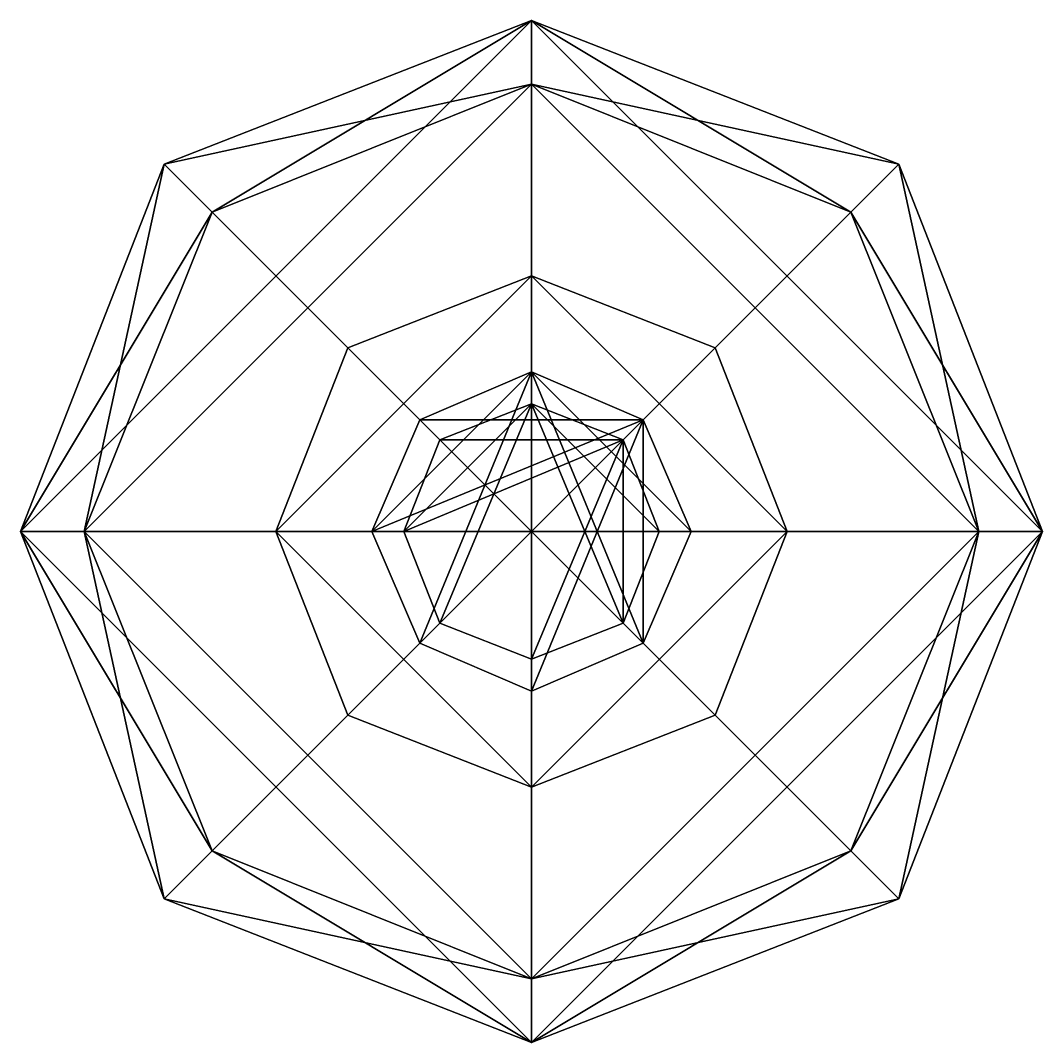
# Model space of a CAD drawing. Extents: x -512 to 800, y -800 to 32.
# Drawn here: x -512 to -256, y -256 to 0 of the extents above; entities that cross this region are included whole.
import ezdxf

# ---------------------------------------------------------------- set-up
doc = ezdxf.new("R2010")
doc.units = 0

msp = doc.modelspace()

# ---------------------------------------------------------------- meshes
at = {"layer": 'OBJECT000', "color": 50}
mesh = msp.add_polyface(dxfattribs=at)
corners = [(-448, -128, 224), (-430, -82, 224), (-384, -64, 224), (-384, -128, 224), (-430, -82, 208), (-448, -128, 212.869614), (-384, -128, 216), (-384, -64, 208)]
mesh.append_faces([[corners[k] for k in face] for face in [(1, 3, 0), (5, 7, 4), (0, 4, 1), (6, 2, 7), (7, 1, 4), (3, 5, 0)]], dxfattribs={"vtx0": -1})
mesh.append_faces([[corners[k] for k in face] for face in [(1, 2, 3), (5, 6, 7), (0, 5, 4), (6, 3, 2), (7, 2, 1), (3, 6, 5)]], dxfattribs={"vtx2": -1})
at = {"layer": 'OBJECT001', "color": 50}
mesh = msp.add_polyface(dxfattribs=at)
corners = [(-430, -174, 224), (-448, -128, 224), (-384, -128, 224), (-384, -192, 224), (-448, -128, 208), (-430, -174, 208), (-384, -192, 208), (-384, -128, 208)]
mesh.append_faces([[corners[k] for k in face] for face in [(1, 3, 0), (5, 7, 4), (4, 0, 5), (6, 2, 7), (5, 3, 6), (7, 1, 4)]], dxfattribs={"vtx0": -1})
mesh.append_faces([[corners[k] for k in face] for face in [(1, 2, 3), (5, 6, 7), (4, 1, 0), (6, 3, 2), (5, 0, 3), (7, 2, 1)]], dxfattribs={"vtx2": -1})
at = {"layer": 'OBJECT002', "color": 50}
mesh = msp.add_polyface(dxfattribs=at)
corners = [(-320, -128, 224), (-338, -174, 224), (-384, -192, 224), (-384, -128, 224), (-384, -128, 208), (-384, -192, 208), (-338, -174, 208), (-320, -128, 208)]
mesh.append_faces([[corners[k] for k in face] for face in [(1, 3, 0), (5, 7, 4), (6, 0, 7), (4, 2, 5), (5, 1, 6), (7, 3, 4)]], dxfattribs={"vtx0": -1})
mesh.append_faces([[corners[k] for k in face] for face in [(1, 2, 3), (5, 6, 7), (6, 1, 0), (4, 3, 2), (5, 2, 1), (7, 0, 3)]], dxfattribs={"vtx2": -1})
at = {"layer": 'OBJECT003', "color": 50}
mesh = msp.add_polyface(dxfattribs=at)
corners = [(-384, -128, 224), (-384, -64, 224), (-338, -82, 224), (-320, -128, 224), (-320, -128, 208), (-338, -82, 208), (-384, -64, 208), (-384, -128, 208)]
mesh.append_faces([[corners[k] for k in face] for face in [(1, 3, 0), (5, 7, 4), (4, 2, 5), (6, 0, 7), (5, 1, 6), (7, 3, 4)]], dxfattribs={"vtx0": -1})
mesh.append_faces([[corners[k] for k in face] for face in [(1, 2, 3), (5, 6, 7), (4, 3, 2), (6, 1, 0), (5, 2, 1), (7, 0, 3)]], dxfattribs={"vtx2": -1})
at = {"layer": 'OBJECT004', "color": 50}
mesh = msp.add_polyface(dxfattribs=at)
corners = [(-430, -82, 32), (-448, -128, 32), (-384, -128, 32), (-384, -64, 32), (-448, -128, 48), (-430, -82, 48), (-384, -64, 48), (-384, -128, 48)]
mesh.append_faces([[corners[k] for k in face] for face in [(1, 3, 0), (5, 7, 4), (0, 4, 1), (2, 6, 3), (3, 5, 0), (1, 7, 2)]], dxfattribs={"vtx0": -1})
mesh.append_faces([[corners[k] for k in face] for face in [(1, 2, 3), (5, 6, 7), (0, 5, 4), (2, 7, 6), (3, 6, 5), (1, 4, 7)]], dxfattribs={"vtx2": -1})
at = {"layer": 'OBJECT005', "color": 50}
mesh = msp.add_polyface(dxfattribs=at)
corners = [(-320, -128, 32), (-338, -82, 32), (-384, -64, 32), (-384, -128, 32), (-384, -128, 40), (-384, -64, 48), (-338, -82, 48), (-320, -128, 43.130577)]
mesh.append_faces([[corners[k] for k in face] for face in [(1, 3, 0), (5, 7, 4), (0, 6, 1), (2, 4, 3), (1, 5, 2), (3, 7, 0)]], dxfattribs={"vtx0": -1})
mesh.append_faces([[corners[k] for k in face] for face in [(1, 2, 3), (5, 6, 7), (0, 7, 6), (2, 5, 4), (1, 6, 5), (3, 4, 7)]], dxfattribs={"vtx2": -1})
at = {"layer": 'OBJECT006', "color": 50}
mesh = msp.add_polyface(dxfattribs=at)
corners = [(-384, -128, 32), (-384, -192, 32), (-338, -174, 32), (-320, -128, 32), (-320, -128, 48), (-338, -174, 48), (-384, -192, 43.130013), (-384, -128, 40)]
mesh.append_faces([[corners[k] for k in face] for face in [(1, 3, 0), (5, 7, 4), (2, 4, 3), (0, 6, 1), (1, 5, 2), (3, 7, 0)]], dxfattribs={"vtx0": -1})
mesh.append_faces([[corners[k] for k in face] for face in [(1, 2, 3), (5, 6, 7), (2, 5, 4), (0, 7, 6), (1, 6, 5), (3, 4, 7)]], dxfattribs={"vtx2": -1})
at = {"layer": 'OBJECT007', "color": 50}
mesh = msp.add_polyface(dxfattribs=at)
corners = [(-448, -128, 32), (-430, -174, 32), (-384, -192, 32), (-384, -128, 32), (-430, -174, 48), (-448, -128, 43.130383), (-384, -128, 40), (-384, -192, 48)]
mesh.append_faces([[corners[k] for k in face] for face in [(1, 3, 0), (5, 7, 4), (0, 4, 1), (2, 6, 3), (1, 7, 2), (3, 5, 0)]], dxfattribs={"vtx0": -1})
mesh.append_faces([[corners[k] for k in face] for face in [(1, 2, 3), (5, 6, 7), (0, 5, 4), (2, 7, 6), (1, 4, 7), (3, 6, 5)]], dxfattribs={"vtx2": -1})
at = {"layer": 'OBJECT008', "color": 50}
mesh = msp.add_polyface(dxfattribs=at)
corners = [(-361, -105, 48), (-384, -96, 48), (-407, -105, 48), (-416, -128, 48), (-407, -151, 48), (-384, -160, 48), (-361, -151, 48), (-352, -128, 48), (-384, -96, 208), (-361, -105, 208), (-352, -128, 208), (-361, -151, 208), (-384, -160, 208), (-407, -151, 208), (-416, -128, 208), (-407, -105, 208)]
mesh.append_faces([[corners[k] for k in face] for face in [(1, 7, 0), (9, 15, 8), (0, 8, 1), (7, 9, 0), (6, 10, 7), (5, 11, 6), (4, 12, 5), (3, 13, 4), (2, 14, 3), (1, 15, 2)]], dxfattribs={"vtx0": -1})
mesh.append_faces([[corners[k] for k in face] for face in [(1, 3, 4), (1, 4, 5), (1, 5, 6), (1, 6, 7), (9, 11, 12), (9, 12, 13), (9, 13, 14), (9, 14, 15)]], dxfattribs={"vtx0": -1, "vtx2": -1})
mesh.append_faces([[corners[k] for k in face] for face in [(1, 2, 3), (9, 10, 11), (0, 9, 8), (7, 10, 9), (6, 11, 10), (5, 12, 11), (4, 13, 12), (3, 14, 13), (2, 15, 14), (1, 8, 15)]], dxfattribs={"vtx2": -1})
at = {"layer": 'OBJECT009', "color": 50}
mesh = msp.add_polyface(dxfattribs=at)
corners = [(-356, -100, 192), (-384, -88, 192), (-412, -100, 192), (-424, -128, 192), (-412, -156, 192), (-384, -168, 192), (-356, -156, 192), (-344, -128, 192), (-384, -88, 216), (-356, -100, 216), (-344, -128, 216), (-356, -156, 216), (-384, -168, 216), (-412, -156, 216), (-424, -128, 216), (-412, -100, 216)]
mesh.append_faces([[corners[k] for k in face] for face in [(1, 7, 0), (9, 15, 8), (0, 8, 1), (7, 9, 0), (6, 10, 7), (5, 11, 6), (4, 12, 5), (3, 13, 4), (2, 14, 3), (1, 15, 2)]], dxfattribs={"vtx0": -1})
mesh.append_faces([[corners[k] for k in face] for face in [(1, 3, 4), (1, 4, 5), (1, 5, 6), (1, 6, 7), (9, 11, 12), (9, 12, 13), (9, 13, 14), (9, 14, 15)]], dxfattribs={"vtx0": -1, "vtx2": -1})
mesh.append_faces([[corners[k] for k in face] for face in [(1, 2, 3), (9, 10, 11), (0, 9, 8), (7, 10, 9), (6, 11, 10), (5, 12, 11), (4, 13, 12), (3, 14, 13), (2, 15, 14), (1, 8, 15)]], dxfattribs={"vtx2": -1})
at = {"layer": 'OBJECT010', "color": 50}
mesh = msp.add_polyface(dxfattribs=at)
corners = [(-356, -100, 40), (-384, -88, 40), (-412, -100, 40), (-424, -128, 40), (-412, -156, 40), (-384, -168, 40), (-356, -156, 40), (-344, -128, 40), (-384, -88, 64), (-356, -100, 64), (-344, -128, 64), (-356, -156, 64), (-384, -168, 64), (-412, -156, 64), (-424, -128, 64), (-412, -100, 64)]
mesh.append_faces([[corners[k] for k in face] for face in [(1, 7, 0), (9, 15, 8), (0, 8, 1), (7, 9, 0), (6, 10, 7), (5, 11, 6), (4, 12, 5), (3, 13, 4), (2, 14, 3), (1, 15, 2)]], dxfattribs={"vtx0": -1})
mesh.append_faces([[corners[k] for k in face] for face in [(1, 3, 4), (1, 4, 5), (1, 5, 6), (1, 6, 7), (9, 11, 12), (9, 12, 13), (9, 13, 14), (9, 14, 15)]], dxfattribs={"vtx0": -1, "vtx2": -1})
mesh.append_faces([[corners[k] for k in face] for face in [(1, 2, 3), (9, 10, 11), (0, 9, 8), (7, 10, 9), (6, 11, 10), (5, 12, 11), (4, 13, 12), (3, 14, 13), (2, 15, 14), (1, 8, 15)]], dxfattribs={"vtx2": -1})
at = {"layer": 'OBJECT019', "color": 50}
mesh = msp.add_polyface(dxfattribs=at)
corners = [(-512, -128, 256), (-476, -36, 256), (-384, 0, 256), (-384, -128, 256), (-476, -36, 224), (-512, -128, 224), (-384, -128, 224), (-384, 0, 224)]
mesh.append_faces([[corners[k] for k in face] for face in [(1, 3, 0), (5, 7, 4), (4, 0, 5), (6, 2, 7), (7, 1, 4), (5, 3, 6)]], dxfattribs={"vtx0": -1})
mesh.append_faces([[corners[k] for k in face] for face in [(1, 2, 3), (5, 6, 7), (4, 1, 0), (6, 3, 2), (7, 2, 1), (5, 0, 3)]], dxfattribs={"vtx2": -1})
at = {"layer": 'OBJECT020', "color": 50}
mesh = msp.add_polyface(dxfattribs=at)
corners = [(-476, -220, 256), (-512, -128, 256), (-384, -128, 256), (-384, -256, 256), (-512, -128, 224), (-476, -220, 224), (-384, -256, 224), (-384, -128, 224)]
mesh.append_faces([[corners[k] for k in face] for face in [(1, 3, 0), (5, 7, 4), (4, 0, 5), (6, 2, 7), (5, 3, 6), (7, 1, 4)]], dxfattribs={"vtx0": -1})
mesh.append_faces([[corners[k] for k in face] for face in [(1, 2, 3), (5, 6, 7), (4, 1, 0), (6, 3, 2), (5, 0, 3), (7, 2, 1)]], dxfattribs={"vtx2": -1})
at = {"layer": 'OBJECT021', "color": 50}
mesh = msp.add_polyface(dxfattribs=at)
corners = [(-256, -128, 256), (-292, -220, 256), (-384, -256, 256), (-384, -128, 256), (-384, -128, 224), (-384, -256, 224), (-292, -220, 224), (-256, -128, 224)]
mesh.append_faces([[corners[k] for k in face] for face in [(1, 3, 0), (5, 7, 4), (6, 0, 7), (4, 2, 5), (5, 1, 6), (7, 3, 4)]], dxfattribs={"vtx0": -1})
mesh.append_faces([[corners[k] for k in face] for face in [(1, 2, 3), (5, 6, 7), (6, 1, 0), (4, 3, 2), (5, 2, 1), (7, 0, 3)]], dxfattribs={"vtx2": -1})
at = {"layer": 'OBJECT022', "color": 50}
mesh = msp.add_polyface(dxfattribs=at)
corners = [(-384, -128, 256), (-384, 0, 256), (-292, -36, 256), (-256, -128, 256), (-256, -128, 224), (-292, -36, 224), (-384, 0, 224), (-384, -128, 224)]
mesh.append_faces([[corners[k] for k in face] for face in [(1, 3, 0), (5, 7, 4), (4, 2, 5), (6, 0, 7), (5, 1, 6), (7, 3, 4)]], dxfattribs={"vtx0": -1})
mesh.append_faces([[corners[k] for k in face] for face in [(1, 2, 3), (5, 6, 7), (4, 3, 2), (6, 1, 0), (5, 2, 1), (7, 0, 3)]], dxfattribs={"vtx2": -1})
at = {"layer": 'OBJECT023', "color": 50}
mesh = msp.add_polyface(dxfattribs=at)
corners = [(-464, -48, 224), (-496, -128, 224), (-512, -128, 224), (-476, -36, 224), (-476, -36, 32), (-512, -128, 32), (-496, -128, 32), (-464, -48, 32)]
mesh.append_faces([[corners[k] for k in face] for face in [(1, 3, 0), (5, 7, 4), (6, 0, 7), (4, 2, 5), (7, 3, 4), (5, 1, 6)]], dxfattribs={"vtx0": -1})
mesh.append_faces([[corners[k] for k in face] for face in [(1, 2, 3), (5, 6, 7), (6, 1, 0), (4, 3, 2), (7, 0, 3), (5, 2, 1)]], dxfattribs={"vtx2": -1})
at = {"layer": 'OBJECT024', "color": 50}
mesh = msp.add_polyface(dxfattribs=at)
corners = [(-476, -220, 224), (-512, -128, 224), (-496, -128, 224), (-464, -208, 224), (-512, -128, 32), (-476, -220, 32), (-464, -208, 32), (-496, -128, 32)]
mesh.append_faces([[corners[k] for k in face] for face in [(1, 3, 0), (5, 7, 4), (4, 0, 5), (6, 2, 7), (7, 1, 4), (5, 3, 6)]], dxfattribs={"vtx0": -1})
mesh.append_faces([[corners[k] for k in face] for face in [(1, 2, 3), (5, 6, 7), (4, 1, 0), (6, 3, 2), (7, 2, 1), (5, 0, 3)]], dxfattribs={"vtx2": -1})
at = {"layer": 'OBJECT025', "color": 50}
mesh = msp.add_polyface(dxfattribs=at)
corners = [(-384, -256, 224), (-476, -220, 224), (-464, -208, 224), (-384, -240, 224), (-476, -220, 32), (-384, -256, 32), (-384, -240, 32), (-464, -208, 32)]
mesh.append_faces([[corners[k] for k in face] for face in [(1, 3, 0), (5, 7, 4), (4, 0, 5), (6, 2, 7), (5, 3, 6), (7, 1, 4)]], dxfattribs={"vtx0": -1})
mesh.append_faces([[corners[k] for k in face] for face in [(1, 2, 3), (5, 6, 7), (4, 1, 0), (6, 3, 2), (5, 0, 3), (7, 2, 1)]], dxfattribs={"vtx2": -1})
at = {"layer": 'OBJECT026', "color": 50}
mesh = msp.add_polyface(dxfattribs=at)
corners = [(-292, -220, 224), (-384, -256, 224), (-384, -240, 224), (-304, -208, 224), (-304, -208, 32), (-384, -240, 32), (-384, -256, 32), (-292, -220, 32)]
mesh.append_faces([[corners[k] for k in face] for face in [(1, 3, 0), (5, 7, 4), (4, 2, 5), (6, 0, 7), (7, 3, 4), (5, 1, 6)]], dxfattribs={"vtx0": -1})
mesh.append_faces([[corners[k] for k in face] for face in [(1, 2, 3), (5, 6, 7), (4, 3, 2), (6, 1, 0), (7, 0, 3), (5, 2, 1)]], dxfattribs={"vtx2": -1})
at = {"layer": 'OBJECT027', "color": 50}
mesh = msp.add_polyface(dxfattribs=at)
corners = [(-304, -208, 224), (-272, -128, 224), (-256, -128, 224), (-292, -220, 224), (-292, -220, 32), (-256, -128, 32), (-272, -128, 32), (-304, -208, 32)]
mesh.append_faces([[corners[k] for k in face] for face in [(1, 3, 0), (5, 7, 4), (4, 2, 5), (6, 0, 7), (5, 1, 6), (7, 3, 4)]], dxfattribs={"vtx0": -1})
mesh.append_faces([[corners[k] for k in face] for face in [(1, 2, 3), (5, 6, 7), (4, 3, 2), (6, 1, 0), (5, 2, 1), (7, 0, 3)]], dxfattribs={"vtx2": -1})
at = {"layer": 'OBJECT028', "color": 50}
mesh = msp.add_polyface(dxfattribs=at)
corners = [(-272, -128, 224), (-304, -48, 224), (-292, -36, 224), (-256, -128, 224), (-304, -48, 32), (-272, -128, 32), (-256, -128, 32), (-292, -36, 32)]
mesh.append_faces([[corners[k] for k in face] for face in [(1, 3, 0), (5, 7, 4), (4, 0, 5), (6, 2, 7), (7, 1, 4), (5, 3, 6)]], dxfattribs={"vtx0": -1})
mesh.append_faces([[corners[k] for k in face] for face in [(1, 2, 3), (5, 6, 7), (4, 1, 0), (6, 3, 2), (7, 2, 1), (5, 0, 3)]], dxfattribs={"vtx2": -1})
at = {"layer": 'OBJECT029', "color": 50}
mesh = msp.add_polyface(dxfattribs=at)
corners = [(-304, -48, 224), (-384, -16, 224), (-384, 0, 224), (-292, -36, 224), (-292, -36, 32), (-384, 0, 32), (-384, -16, 32), (-304, -48, 32)]
mesh.append_faces([[corners[k] for k in face] for face in [(1, 3, 0), (5, 7, 4), (6, 0, 7), (4, 2, 5), (7, 3, 4), (5, 1, 6)]], dxfattribs={"vtx0": -1})
mesh.append_faces([[corners[k] for k in face] for face in [(1, 2, 3), (5, 6, 7), (6, 1, 0), (4, 3, 2), (7, 0, 3), (5, 2, 1)]], dxfattribs={"vtx2": -1})
at = {"layer": 'OBJECT030', "color": 50}
mesh = msp.add_polyface(dxfattribs=at)
corners = [(-476, -36, 224), (-384, 0, 224), (-384, -16, 224), (-464, -48, 224), (-384, 0, 32), (-476, -36, 32), (-464, -48, 32), (-384, -16, 32)]
mesh.append_faces([[corners[k] for k in face] for face in [(1, 3, 0), (5, 7, 4), (4, 0, 5), (6, 2, 7), (7, 1, 4), (5, 3, 6)]], dxfattribs={"vtx0": -1})
mesh.append_faces([[corners[k] for k in face] for face in [(1, 2, 3), (5, 6, 7), (4, 1, 0), (6, 3, 2), (7, 2, 1), (5, 0, 3)]], dxfattribs={"vtx2": -1})
at = {"layer": 'OBJECT031', "color": 50}
mesh = msp.add_polyface(dxfattribs=at)
corners = [(-496, -128, 224), (-464, -48, 224), (-384, -16, 224), (-384, -128, 224), (-464, -48, 223), (-496, -128, 223), (-384, -128, 223), (-384, -16, 223)]
mesh.append_faces([[corners[k] for k in face] for face in [(1, 3, 0), (5, 7, 4), (4, 0, 5), (6, 2, 7), (7, 1, 4), (5, 3, 6)]], dxfattribs={"vtx0": -1})
mesh.append_faces([[corners[k] for k in face] for face in [(1, 2, 3), (5, 6, 7), (4, 1, 0), (6, 3, 2), (7, 2, 1), (5, 0, 3)]], dxfattribs={"vtx2": -1})
at = {"layer": 'OBJECT032', "color": 50}
mesh = msp.add_polyface(dxfattribs=at)
corners = [(-384, -128, 224), (-384, -16, 224), (-304, -48, 224), (-272, -128, 224), (-272, -128, 223), (-304, -48, 223), (-384, -16, 223), (-384, -128, 223)]
mesh.append_faces([[corners[k] for k in face] for face in [(1, 3, 0), (5, 7, 4), (4, 2, 5), (6, 0, 7), (5, 1, 6), (7, 3, 4)]], dxfattribs={"vtx0": -1})
mesh.append_faces([[corners[k] for k in face] for face in [(1, 2, 3), (5, 6, 7), (4, 3, 2), (6, 1, 0), (5, 2, 1), (7, 0, 3)]], dxfattribs={"vtx2": -1})
at = {"layer": 'OBJECT033', "color": 50}
mesh = msp.add_polyface(dxfattribs=at)
corners = [(-272, -128, 224), (-304, -208, 224), (-384, -240, 224), (-384, -128, 224), (-384, -128, 223), (-384, -240, 223), (-304, -208, 223), (-272, -128, 223)]
mesh.append_faces([[corners[k] for k in face] for face in [(1, 3, 0), (5, 7, 4), (6, 0, 7), (4, 2, 5), (5, 1, 6), (7, 3, 4)]], dxfattribs={"vtx0": -1})
mesh.append_faces([[corners[k] for k in face] for face in [(1, 2, 3), (5, 6, 7), (6, 1, 0), (4, 3, 2), (5, 2, 1), (7, 0, 3)]], dxfattribs={"vtx2": -1})
at = {"layer": 'OBJECT034', "color": 50}
mesh = msp.add_polyface(dxfattribs=at)
corners = [(-464, -208, 224), (-496, -128, 224), (-384, -128, 224), (-384, -240, 224), (-496, -128, 223), (-464, -208, 223), (-384, -240, 223), (-384, -128, 223)]
mesh.append_faces([[corners[k] for k in face] for face in [(1, 3, 0), (5, 7, 4), (4, 0, 5), (6, 2, 7), (5, 3, 6), (7, 1, 4)]], dxfattribs={"vtx0": -1})
mesh.append_faces([[corners[k] for k in face] for face in [(1, 2, 3), (5, 6, 7), (4, 1, 0), (6, 3, 2), (5, 0, 3), (7, 2, 1)]], dxfattribs={"vtx2": -1})
at = {"layer": 'OBJECT035', "color": 50}
mesh = msp.add_polyface(dxfattribs=at)
corners = [(-464, -48, 32), (-496, -128, 32), (-384, -128, 32), (-384, -16, 32), (-496, -128, 33), (-464, -48, 33), (-384, -16, 33), (-384, -128, 33)]
mesh.append_faces([[corners[k] for k in face] for face in [(1, 3, 0), (5, 7, 4), (0, 4, 1), (2, 6, 3), (3, 5, 0), (1, 7, 2)]], dxfattribs={"vtx0": -1})
mesh.append_faces([[corners[k] for k in face] for face in [(1, 2, 3), (5, 6, 7), (0, 5, 4), (2, 7, 6), (3, 6, 5), (1, 4, 7)]], dxfattribs={"vtx2": -1})
at = {"layer": 'OBJECT036', "color": 50}
mesh = msp.add_polyface(dxfattribs=at)
corners = [(-272, -128, 32), (-304, -48, 32), (-384, -16, 32), (-384, -128, 32), (-384, -128, 33), (-384, -16, 33), (-304, -48, 33), (-272, -128, 33)]
mesh.append_faces([[corners[k] for k in face] for face in [(1, 3, 0), (5, 7, 4), (0, 6, 1), (2, 4, 3), (1, 5, 2), (3, 7, 0)]], dxfattribs={"vtx0": -1})
mesh.append_faces([[corners[k] for k in face] for face in [(1, 2, 3), (5, 6, 7), (0, 7, 6), (2, 5, 4), (1, 6, 5), (3, 4, 7)]], dxfattribs={"vtx2": -1})
at = {"layer": 'OBJECT037', "color": 50}
mesh = msp.add_polyface(dxfattribs=at)
corners = [(-384, -128, 32), (-384, -240, 32), (-304, -208, 32), (-272, -128, 32), (-272, -128, 33), (-304, -208, 33), (-384, -240, 33), (-384, -128, 33)]
mesh.append_faces([[corners[k] for k in face] for face in [(1, 3, 0), (5, 7, 4), (2, 4, 3), (0, 6, 1), (1, 5, 2), (3, 7, 0)]], dxfattribs={"vtx0": -1})
mesh.append_faces([[corners[k] for k in face] for face in [(1, 2, 3), (5, 6, 7), (2, 5, 4), (0, 7, 6), (1, 6, 5), (3, 4, 7)]], dxfattribs={"vtx2": -1})
at = {"layer": 'OBJECT038', "color": 50}
mesh = msp.add_polyface(dxfattribs=at)
corners = [(-496, -128, 32), (-464, -208, 32), (-384, -240, 32), (-384, -128, 32), (-464, -208, 33), (-496, -128, 33), (-384, -128, 33), (-384, -240, 33)]
mesh.append_faces([[corners[k] for k in face] for face in [(1, 3, 0), (5, 7, 4), (0, 4, 1), (2, 6, 3), (1, 7, 2), (3, 5, 0)]], dxfattribs={"vtx0": -1})
mesh.append_faces([[corners[k] for k in face] for face in [(1, 2, 3), (5, 6, 7), (0, 5, 4), (2, 7, 6), (1, 4, 7), (3, 6, 5)]], dxfattribs={"vtx2": -1})
at = {"layer": 'OBJECT039', "color": 50}
mesh = msp.add_polyface(dxfattribs=at)
corners = [(-476, -36), (-512, -128), (-384, -128), (-384, 0), (-512, -128, 32), (-476, -36, 32), (-384, 0, 32), (-384, -128, 32)]
mesh.append_faces([[corners[k] for k in face] for face in [(1, 3, 0), (5, 7, 4), (0, 4, 1), (2, 6, 3), (3, 5, 0), (1, 7, 2)]], dxfattribs={"vtx0": -1})
mesh.append_faces([[corners[k] for k in face] for face in [(1, 2, 3), (5, 6, 7), (0, 5, 4), (2, 7, 6), (3, 6, 5), (1, 4, 7)]], dxfattribs={"vtx2": -1})
at = {"layer": 'OBJECT040', "color": 50}
mesh = msp.add_polyface(dxfattribs=at)
corners = [(-512, -128), (-476, -220), (-384, -256), (-384, -128), (-476, -220, 32), (-512, -128, 32), (-384, -128, 32), (-384, -256, 32)]
mesh.append_faces([[corners[k] for k in face] for face in [(1, 3, 0), (5, 7, 4), (0, 4, 1), (2, 6, 3), (1, 7, 2), (3, 5, 0)]], dxfattribs={"vtx0": -1})
mesh.append_faces([[corners[k] for k in face] for face in [(1, 2, 3), (5, 6, 7), (0, 5, 4), (2, 7, 6), (1, 4, 7), (3, 6, 5)]], dxfattribs={"vtx2": -1})
at = {"layer": 'OBJECT041', "color": 50}
mesh = msp.add_polyface(dxfattribs=at)
corners = [(-384, -128), (-384, -256), (-292, -220), (-256, -128), (-256, -128, 32), (-292, -220, 32), (-384, -256, 32), (-384, -128, 32)]
mesh.append_faces([[corners[k] for k in face] for face in [(1, 3, 0), (5, 7, 4), (2, 4, 3), (0, 6, 1), (1, 5, 2), (3, 7, 0)]], dxfattribs={"vtx0": -1})
mesh.append_faces([[corners[k] for k in face] for face in [(1, 2, 3), (5, 6, 7), (2, 5, 4), (0, 7, 6), (1, 6, 5), (3, 4, 7)]], dxfattribs={"vtx2": -1})
at = {"layer": 'OBJECT042', "color": 50}
mesh = msp.add_polyface(dxfattribs=at)
corners = [(-256, -128), (-292, -36), (-384, 0), (-384, -128), (-384, -128, 32), (-384, 0, 32), (-292, -36, 32), (-256, -128, 32)]
mesh.append_faces([[corners[k] for k in face] for face in [(1, 3, 0), (5, 7, 4), (0, 6, 1), (2, 4, 3), (1, 5, 2), (3, 7, 0)]], dxfattribs={"vtx0": -1})
mesh.append_faces([[corners[k] for k in face] for face in [(1, 2, 3), (5, 6, 7), (0, 7, 6), (2, 5, 4), (1, 6, 5), (3, 4, 7)]], dxfattribs={"vtx2": -1})

doc.saveas('drawing.dxf')
